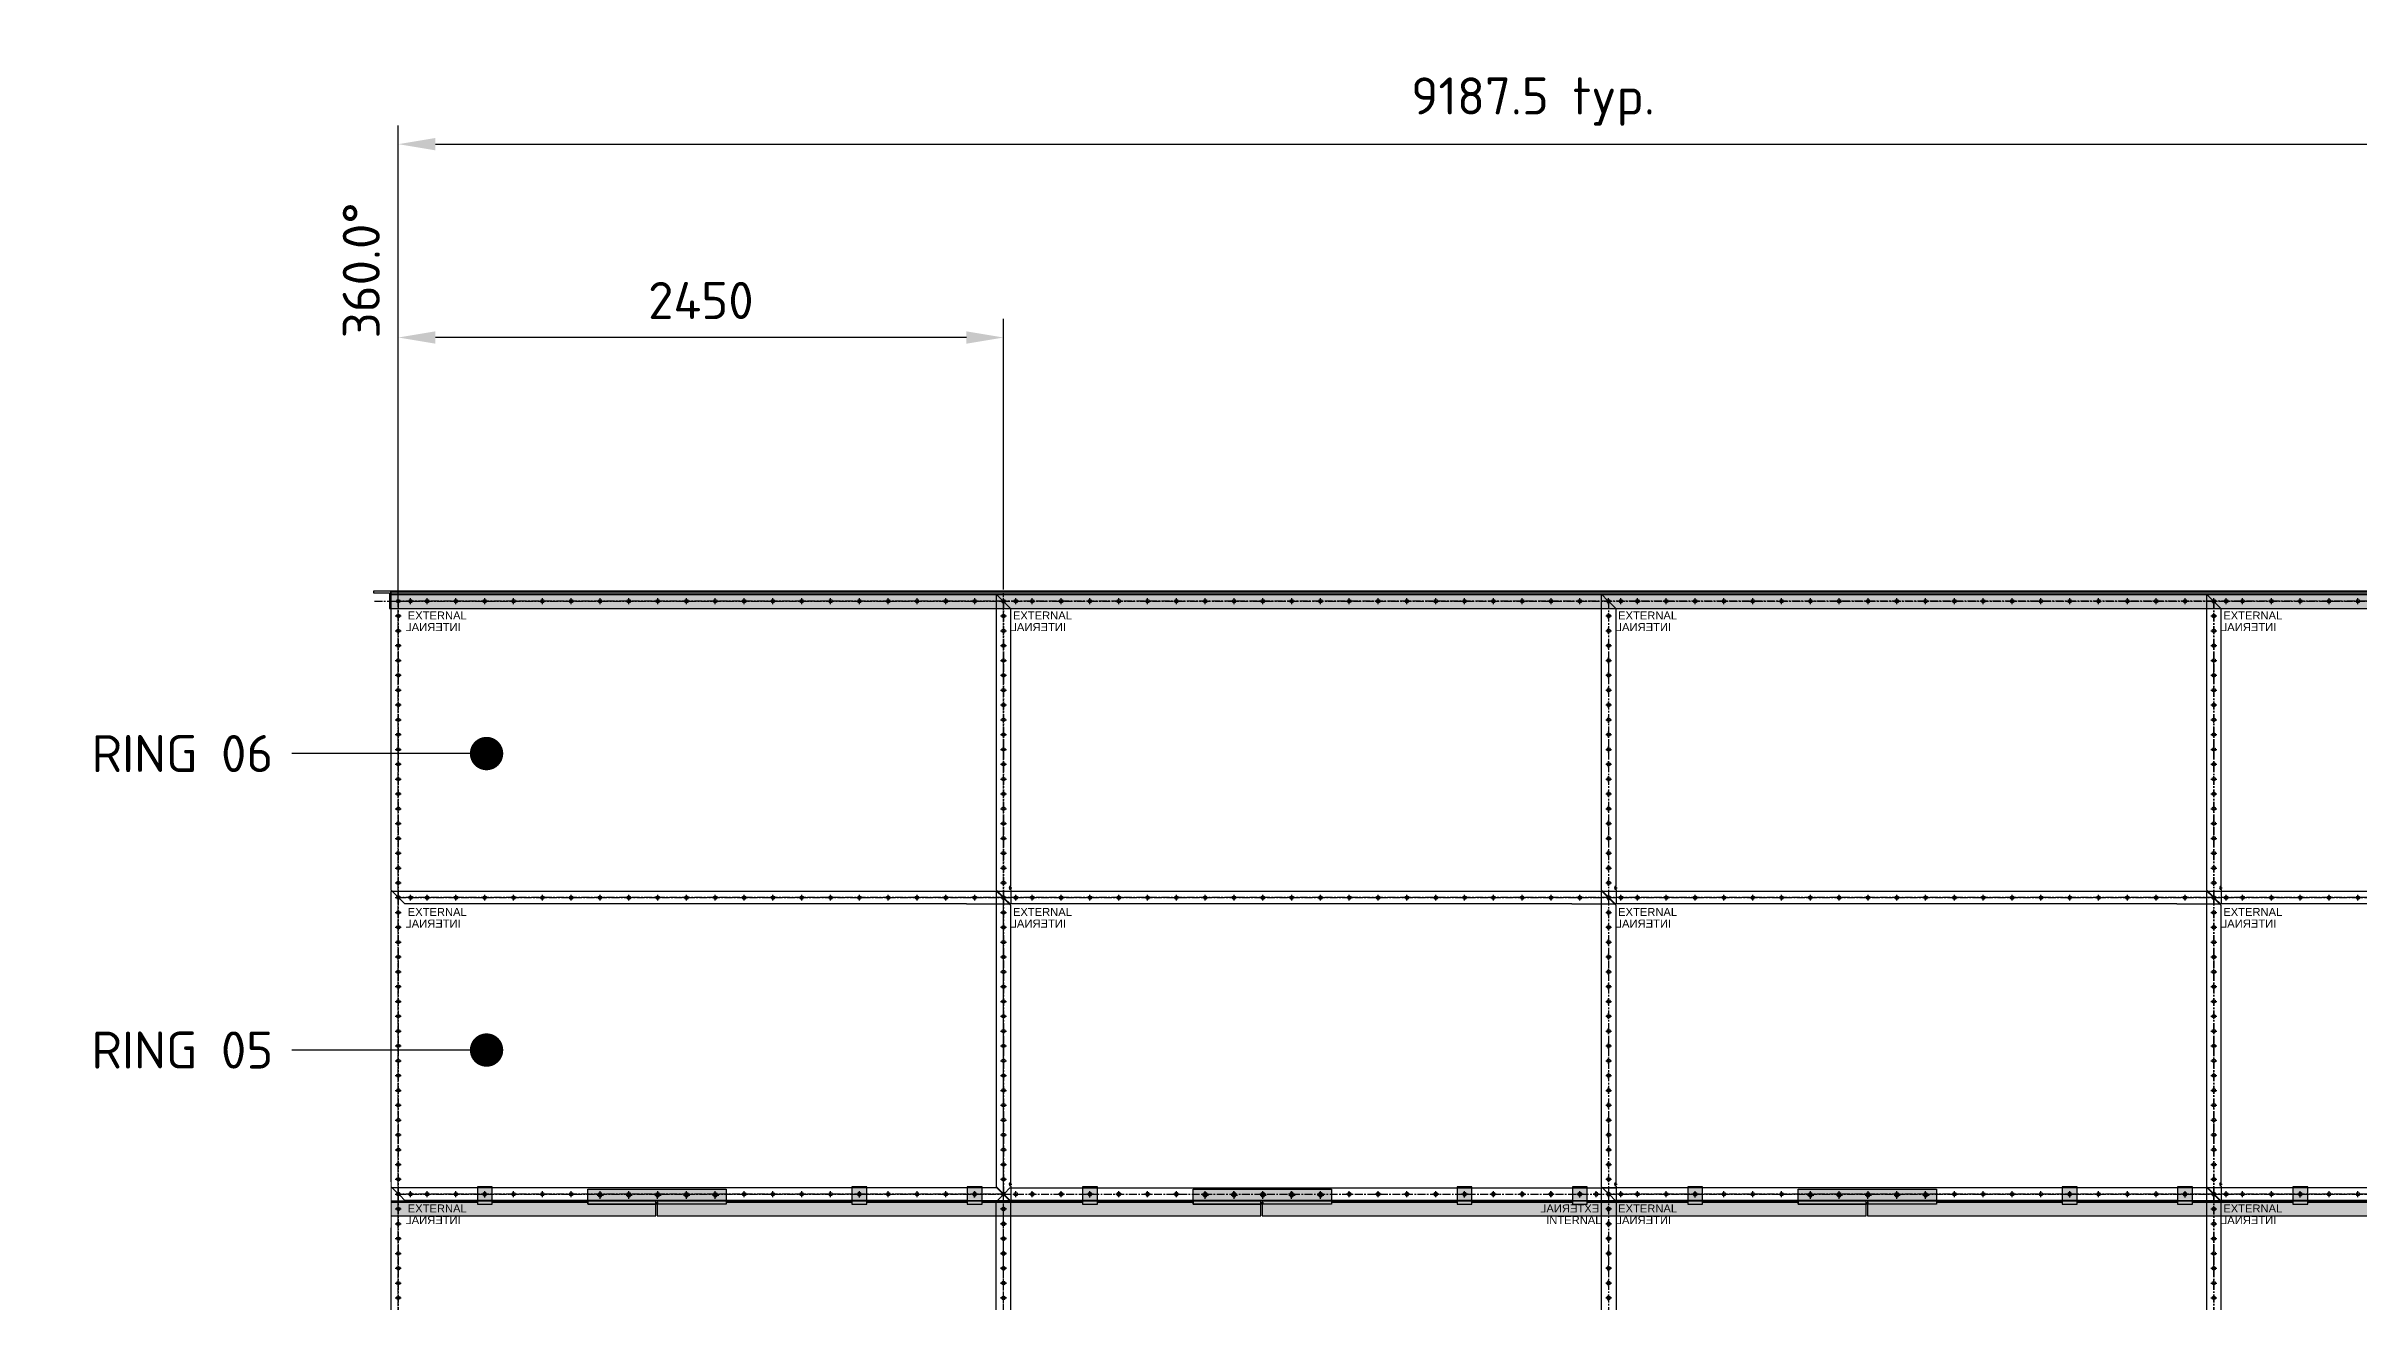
# Model space of a CAD drawing. Header units: millimetres. Extents: x -1425 to 254614, y -45665 to 8786.
# Drawn here: x -1425 to 7937, y 3705 to 8786 of the extents above; entities that cross this region are included whole.
import ezdxf
from ezdxf import colors
from ezdxf.entities.mleader import LeaderData, LeaderLine
from ezdxf.math import Vec2, Vec3

# ---------------------------------------------------------------- set-up
doc = ezdxf.new("R2010")
doc.units = ezdxf.units.MM
doc.header["$PDMODE"] = 4
for name, pattern in [('CENTER', [50.8, 31.75, -6.35, 6.35, -6.35]), ('CENTER2', [28.575, 19.05, -3.175, 3.175, -3.175]), ('HIDDEN', [0.375, 0.25, -0.125])]:
    doc.linetypes.add(name, pattern=pattern)
doc.layers.get('Defpoints').update_dxf_attribs({"color": 9})
for name, color, linetype in [('Bolt Holes', 7, 'Continuous'), ('CENTRELINE', 1, 'CENTER'), ('X 0001 M', 7, 'Continuous'), ('X 0515 M', 7, 'Continuous'), ('X 1515 M', 8, 'HIDDEN'), ('X 2001 M', 1, 'CENTER2'), ('X 2515 M', 1, 'CENTER'), ('X 5001 H', 8, 'Continuous')]:
    doc.layers.add(name, color=color, linetype=linetype)
doc.styles.add('BIT STD. 2.0', font='isocpeur.ttf', dxfattribs={"height": 2})
doc.styles.add('GG STD. 1.8', font='arial.ttf', dxfattribs={"height": 1.8})
doc.dimstyles.new('BIT STD. 2.0', dxfattribs={"dimtxt": 2, "dimasz": 2, "dimexe": 1, "dimexo": 0.625, "dimgap": 1, "dimtad": 1, "dimdec": 0, "dimdsep": 46, "dimtxsty": 'BIT STD. 2.0', "dimcen": 0, "dimadec": 0, "dimazin": 0, "dimtfac": 1, "dimtdec": 0, "dimtmove": 0, "dimatfit": 3, "dimfxl": 1, "dimtfill": 1, "dimlwd": -1, "dimlwe": -1, "dimarcsym": 0})

# ---------------------------------------------------------------- blocks, each defined once
blk = doc.blocks.new('*D445')
at = {"layer": 'Defpoints', "color": 0, "transparency": 16777216}
for p in [(9187.5, 8389.7), (0, 7931.3), (9187.5, 7946.3)]:
    blk.add_point(p, dxfattribs=at)
at = {"layer": 'X 5001 H', "color": 0, "transparency": 16777216}
for p, q in [((0, 7978.1), (0, 8464.7)), ((9187.5, 7993.1), (9187.5, 8464.7)), ((150, 8389.7), (9037.5, 8389.7))]:
    blk.add_line(p, q, dxfattribs=at)
for points in [[(150, 8414.7), (150, 8364.7), (0, 8389.7)], [(9037.5, 8414.7), (9037.5, 8364.7), (9187.5, 8389.7)]]:
    blk.add_solid(points, dxfattribs=at)
at = {"layer": 'X 5001 H', "color": 0, "transparency": 16777216, "insert": (4593.8, 8562.2), "char_height": 150, "attachment_point": 5, "style": 'BIT STD. 2.0', "bg_fill": 3, "box_fill_scale": 1.1, "bg_fill_color": 256, "bg_fill_true_color": 13158600, "bg_fill_transparency": 0}
blk.add_mtext('9187.5 typ.', dxfattribs=at)
blk = doc.blocks.new('*D444')
at = {"layer": 'Defpoints', "color": 0, "transparency": 16777216}
for p in [(0, 7607.1), (0, 6540), (2450, 6540)]:
    blk.add_point(p, dxfattribs=at)
at = {"layer": 'X 5001 H', "color": 0, "transparency": 16777216}
for p, q in [((0, 6586.9), (0, 7682.1)), ((2450, 6586.9), (2450, 7682.1)), ((2300, 7607.1), (150, 7607.1))]:
    blk.add_line(p, q, dxfattribs=at)
for points in [[(150, 7632.1), (150, 7582.1), (0, 7607.1)], [(2300, 7632.1), (2300, 7582.1), (2450, 7607.1)]]:
    blk.add_solid(points, dxfattribs=at)
at = {"layer": 'X 5001 H', "color": 0, "transparency": 16777216, "insert": (1225, 7757.1), "char_height": 150, "attachment_point": 5, "style": 'BIT STD. 2.0', "bg_fill": 3, "box_fill_scale": 1.1, "bg_fill_color": 256, "bg_fill_true_color": 13158600, "bg_fill_transparency": 0}
blk.add_mtext('2450', dxfattribs=at)
blk = doc.blocks.new('*D443')
at = {"color": 0, "transparency": 16777216}
blk.add_line((0, 6586.9), (0, 8141.3), dxfattribs=at)
at = {"layer": 'Defpoints', "color": 0, "transparency": 16777216}
for p in [(0, 7541.3), (0, 6540), (36750, 0)]:
    blk.add_point(p, dxfattribs=at)
at = {"color": 0, "transparency": 16777216, "insert": (-150, 7878.8), "char_height": 150, "attachment_point": 5, "rotation": 90, "style": 'BIT STD. 2.0', "bg_fill": 3, "box_fill_scale": 1.1, "bg_fill_color": 256, "bg_fill_true_color": 13158600, "bg_fill_transparency": 0}
blk.add_mtext('360.0%%D', dxfattribs=at)
blk = doc.blocks.new('*U69')
at = {"layer": 'Defpoints', "color": 1, "linetype": 'CENTER'}
blk.add_line((2450, -200), (2450, 6572.8), dxfattribs=at)
at = {"layer": 'X 2001 M', "color": 1}
blk.add_line((0, 0), (0, 6615), dxfattribs=at)
blk = doc.blocks.new('_Dot')
at = {"color": 0, "linetype": 'ByBlock', "lineweight": -2}
blk.add_line((-0.5, 0), (-1, 0), dxfattribs=at)
at = {"color": 0, "linetype": 'ByBlock', "const_width": 0.5}
blk.add_lwpolyline([(-0.25, 0, 1), (0.25, 0, 1)], format="xyb", close=True, dxfattribs=at)
blk = doc.blocks.new('*U73')
at = {"layer": 'CENTRELINE', "color": 0, "linetype": 'CENTER2', "transparency": 16777216}
for p, q in [((-12, 0), (-1.4, 0)), ((0, 1.4), (0, 12)), ((1.4, 0), (12, 0)), ((0, -12), (0, -1.4))]:
    blk.add_line(p, q, dxfattribs=at)
at = {"layer": 'CENTRELINE', "color": 0, "linetype": 'Continuous', "transparency": 16777216}
for p, q in [((-0.7, 0), (0.7, 0)), ((0, -0.7), (0, 0.7))]:
    blk.add_line(p, q, dxfattribs=at)
blk = doc.blocks.new('14mm DIA HOLE')
blk.add_circle((0, 0), 7)
at = {"layer": 'CENTRELINE', "linetype": 'CENTER2'}
blk.add_blockref('*U73', (0, 0), dxfattribs=at)
blk = doc.blocks.new('*U229')
blk.add_blockref('14mm DIA HOLE', (0, 0))
blk = doc.blocks.new('*U230')
at = {"layer": 'Bolt Holes', "color": 0, "linetype": 'ByBlock', "lineweight": -2, "transparency": 16777216}
for p in [(0, 0), (116.67, 0), (233.34, 0), (350.01, 0), (466.68, 0), (583.35, 0), (700.02, 0), (816.69, 0), (933.36, 0), (1050.03, 0), (1166.7, 0), (1283.37, 0), (1400.04, 0), (1516.71, 0), (1633.38, 0), (1750.05, 0), (1866.72, 0), (1983.39, 0), (2100.06, 0), (0, -1200), (116.67, -1200), (233.34, -1200), (350.01, -1200), (466.68, -1200), (583.35, -1200), (700.02, -1200), (816.69, -1200), (933.36, -1200), (1050.03, -1200), (1166.7, -1200), (1283.37, -1200), (1400.04, -1200), (1516.71, -1200), (1633.38, -1200), (1750.05, -1200), (1866.72, -1200), (1983.39, -1200), (2100.06, -1200)]:
    blk.add_blockref('*U229', p, dxfattribs=at)
blk = doc.blocks.new('*U78')
blk.add_blockref('14mm DIA HOLE', (0, 0))
blk = doc.blocks.new('*U79')
at = {"color": 0, "linetype": 'ByBlock', "lineweight": -2, "transparency": 16777216}
for p in [(0, 0), (0, -60), (0, -120), (0, -180), (0, -240), (0, -300), (0, -360), (0, -420), (0, -480), (0, -540), (0, -600), (0, -660), (0, -720), (0, -780), (0, -840), (0, -900), (0, -960), (0, -1020), (0, -1080)]:
    blk.add_blockref('*U78', p, dxfattribs=at)
blk = doc.blocks.new('Vertical Seam - D (1200)')
blk.add_blockref('*U79', (0, -60))
blk = doc.blocks.new('*U261')
blk.add_blockref('Vertical Seam - D (1200)', (0, 0))
blk = doc.blocks.new('*U262')
blk.add_blockref('Vertical Seam - D (1200)', (40, 0))
blk = doc.blocks.new('*U161')
blk.add_blockref('Vertical Seam - D (1200)', (0, 0))
blk = doc.blocks.new('*U370')
blk.add_blockref('Vertical Seam - D (1200)', (40, 0))
blk = doc.blocks.new('*U138')
at = {"layer": 'X 2001 M', "color": 0, "transparency": 16777216}
for p, q in [((-4.12, 0), (-0.8, 0)), ((0, 0.8), (0, 4.12)), ((0.8, 0), (4.12, 0)), ((0, -4.12), (0, -0.8))]:
    blk.add_line(p, q, dxfattribs=at)
at = {"layer": 'X 2001 M', "color": 0, "linetype": 'Continuous', "transparency": 16777216}
for p, q in [((-0.4, 0), (0.4, 0)), ((0, -0.4), (0, 0.4))]:
    blk.add_line(p, q, dxfattribs=at)
blk = doc.blocks.new('*U135')
for p, q in [((0, 72), (0, 132)), ((0, 58), (0, 0))]:
    blk.add_line(p, q)
blk.add_arc((0, 65), 7, 90, 270)
at = {"layer": 'X 2001 M'}
blk.add_blockref('*U138', (0, 65), dxfattribs=at)
blk = doc.blocks.new('*U153')
for p, q in [((0, 692), (0, 1188)), ((0, 558), (0, 692)), ((0, 132), (0, 558))]:
    blk.add_line(p, q)
blk = doc.blocks.new('*U140')
for p, q in [((-619.6, 0), (-2493.6, 0)), ((-179.6, 0), (-619.6, 0)), ((-179.6, 0), (-165.6, 0)), ((-165.6, 0), (0, 0))]:
    blk.add_line(p, q)
blk = doc.blocks.new('1200 DD (2101)')
for p, q in [((2423.6, 25), (-30, 25)), ((-30, 25), (-30, -1168.6))]:
    blk.add_line(p, q)
for points in [[(2423.6, 25), (2444.4, 4.2, 0.866025), (2454.2, -5.6), (2485.6, -37), (2520, -37)], [(26.4, -1225), (5.6, -1204.2, 0.866025), (-4.2, -1194.4), (-30, -1168.6)]]:
    blk.add_lwpolyline(points, format="xyb")
at = {"layer": 'Defpoints', "color": 1, "linetype": 'CENTER'}
blk.add_lwpolyline([(0, -1200), (2450, -1200), (2450, 0), (0, 0)], close=True, dxfattribs=at)
for name, p in [('14mm DIA HOLE', (0, 0)), ('14mm DIA HOLE', (50, 0)), ('14mm DIA HOLE', (116.7, 0)), ('*U153', (2520, -1225)), ('*U135', (2520, -1225)), ('14mm DIA HOLE', (50, -1200)), ('14mm DIA HOLE', (116.7, -1200)), ('14mm DIA HOLE', (2450, -1200)), ('14mm DIA HOLE', (2500, -1200)), ('*U140', (2520, -1225))]:
    blk.add_blockref(name, p)
at = {"layer": 'Bolt Holes'}
for name, p in [('*U230', (233.4, 0)), ('*U261', (0, 0)), ('*U262', (0, 0)), ('*U161', (2450, 0)), ('*U370', (2450, 0))]:
    blk.add_blockref(name, p, dxfattribs=at)
at = {"layer": 'Defpoints', "extrusion": (0, 0, -1), "insert": (252.9, -88.6), "char_height": 32.4, "width": 6762.895, "attachment_point": 1, "text_direction": (-1, 0, 0), "style": 'GG STD. 1.8'}
blk.add_mtext('INTERNAL', dxfattribs=at)
at = {"layer": 'Defpoints', "insert": (38.2, -41.7), "char_height": 32.4, "width": 6762.895, "attachment_point": 1, "style": 'GG STD. 1.8'}
blk.add_mtext('EXTERNAL', dxfattribs=at)
blk = doc.blocks.new('*U227')
blk.add_blockref('14mm DIA HOLE', (0, 0))
blk = doc.blocks.new('*U228')
at = {"layer": 'Bolt Holes', "color": 0, "linetype": 'ByBlock', "lineweight": -2, "transparency": 16777216}
for p in [(0, 0), (116.67, 0), (233.34, 0), (350.01, 0), (466.68, 0), (583.35, 0), (700.02, 0), (816.69, 0), (933.36, 0), (1050.03, 0), (1166.7, 0), (1283.37, 0), (1400.04, 0), (1516.71, 0), (1633.38, 0), (1750.05, 0), (1866.72, 0), (1983.39, 0), (2100.06, 0), (0, -1200), (116.67, -1200), (233.34, -1200), (350.01, -1200), (466.68, -1200), (583.35, -1200), (700.02, -1200), (816.69, -1200), (933.36, -1200), (1050.03, -1200), (1166.7, -1200), (1283.37, -1200), (1400.04, -1200), (1516.71, -1200), (1633.38, -1200), (1750.05, -1200), (1866.72, -1200), (1983.39, -1200), (2100.06, -1200)]:
    blk.add_blockref('*U227', p, dxfattribs=at)
blk = doc.blocks.new('*U133')
at = {"layer": 'X 2001 M', "color": 0, "transparency": 16777216}
for p, q in [((-4.12, 0), (-0.8, 0)), ((0, 0.8), (0, 4.12)), ((0.8, 0), (4.12, 0)), ((0, -4.12), (0, -0.8))]:
    blk.add_line(p, q, dxfattribs=at)
at = {"layer": 'X 2001 M', "color": 0, "linetype": 'Continuous', "transparency": 16777216}
for p, q in [((-0.4, 0), (0.4, 0)), ((0, -0.4), (0, 0.4))]:
    blk.add_line(p, q, dxfattribs=at)
blk = doc.blocks.new('*U130')
for p, q in [((0, 72), (0, 132)), ((0, 58), (0, 0))]:
    blk.add_line(p, q)
blk.add_arc((0, 65), 7, 90, 270)
at = {"layer": 'X 2001 M'}
blk.add_blockref('*U133', (0, 65), dxfattribs=at)
blk = doc.blocks.new('*U109')
for p, q in [((0, 692), (0, 1193.6)), ((0, 558), (0, 692)), ((0, 132), (0, 558))]:
    blk.add_line(p, q)
blk = doc.blocks.new('*U117')
for p, q in [((-619.6, 0), (-2453.6, 0)), ((-179.6, 0), (-619.6, 0)), ((-179.6, 0), (-165.6, 0)), ((-165.6, 0), (0, 0))]:
    blk.add_line(p, q)
blk = doc.blocks.new('1200 D')
for p, q in [((2423.6, 25), (-30, 25)), ((-30, 25), (-30, -1168.6))]:
    blk.add_line(p, q)
for points in [[(2423.6, 25), (2444.4, 4.2, 0.866025), (2454.2, -5.6), (2480, -31.4)], [(26.4, -1225), (5.6, -1204.2, 0.866025), (-4.2, -1194.4), (-30, -1168.6)]]:
    blk.add_lwpolyline(points, format="xyb")
at = {"layer": 'Defpoints', "color": 1, "linetype": 'CENTER'}
blk.add_lwpolyline([(0, -1200), (2450, -1200), (2450, 0), (0, 0)], close=True, dxfattribs=at)
for name, p in [('14mm DIA HOLE', (0, 0)), ('14mm DIA HOLE', (50, 0)), ('14mm DIA HOLE', (116.7, 0)), ('*U109', (2480, -1225)), ('*U130', (2480, -1225)), ('14mm DIA HOLE', (50, -1200)), ('14mm DIA HOLE', (116.7, -1200)), ('14mm DIA HOLE', (2450, -1200)), ('*U117', (2480, -1225))]:
    blk.add_blockref(name, p)
at = {"layer": 'Bolt Holes'}
for name, p in [('*U228', (233.4, 0)), ('*U161', (0, 0)), ('*U161', (2450, 0))]:
    blk.add_blockref(name, p, dxfattribs=at)
at = {"layer": 'Defpoints', "extrusion": (0, 0, -1), "insert": (252.9, -88.6), "char_height": 32.4, "width": 6762.895, "attachment_point": 1, "text_direction": (-1, 0, 0), "style": 'GG STD. 1.8'}
blk.add_mtext('INTERNAL', dxfattribs=at)
at = {"layer": 'Defpoints', "insert": (38.2, -41.7), "char_height": 32.4, "width": 6762.895, "attachment_point": 1, "style": 'GG STD. 1.8'}
blk.add_mtext('EXTERNAL', dxfattribs=at)
blk = doc.blocks.new('*U172')
blk.add_blockref('14mm DIA HOLE', (0, 0))
blk = doc.blocks.new('*U173')
at = {"layer": 'Bolt Holes', "color": 0, "linetype": 'ByBlock', "lineweight": -2, "transparency": 16777216}
for p in [(0, 0), (116.67, 0), (233.34, 0), (350.01, 0), (466.68, 0), (583.35, 0), (700.02, 0), (816.69, 0), (933.36, 0), (1050.03, 0), (1166.7, 0), (1283.37, 0), (1400.04, 0), (1516.71, 0), (1633.38, 0), (1750.05, 0), (1866.72, 0), (1983.39, 0), (2100.06, 0), (0, -540), (116.67, -540), (233.34, -540), (350.01, -540), (466.68, -540), (583.35, -540), (700.02, -540), (816.69, -540), (933.36, -540), (1050.03, -540), (1166.7, -540), (1283.37, -540), (1400.04, -540), (1516.71, -540), (1633.38, -540), (1750.05, -540), (1866.72, -540), (1983.39, -540), (2100.06, -540)]:
    blk.add_blockref('*U172', p, dxfattribs=at)
blk = doc.blocks.new('*U167')
blk.add_blockref('14mm DIA HOLE', (0, 0))
blk = doc.blocks.new('*U168')
at = {"color": 0, "linetype": 'ByBlock', "lineweight": -2, "transparency": 16777216}
for p in [(0, 0), (0, -60), (0, -120), (0, -180), (0, -240), (0, -300), (0, -360), (0, -420)]:
    blk.add_blockref('*U167', p, dxfattribs=at)
blk = doc.blocks.new('Vertical Seam - D (540)')
blk.add_blockref('*U168', (0, -60))
blk = doc.blocks.new('*U171')
blk.add_blockref('Vertical Seam - D (540)', (0, 0))
blk = doc.blocks.new('*U318')
blk.add_blockref('Vertical Seam - D (540)', (40, 0))
blk = doc.blocks.new('*U317')
blk.add_blockref('Vertical Seam - D (540)', (0, 0))
blk = doc.blocks.new('*U336')
blk.add_blockref('Vertical Seam - D (540)', (40, 0))
blk = doc.blocks.new('*U184')
for p, q in [((-619.6, 0), (-2493.6, 0)), ((-179.6, 0), (-619.6, 0)), ((-179.6, 0), (-165.6, 0)), ((-165.6, 0), (0, 0))]:
    blk.add_line(p, q)
blk = doc.blocks.new('*U176')
at = {"layer": 'X 2001 M', "color": 0, "transparency": 16777216}
for p, q in [((-4.12, 0), (-0.8, 0)), ((0, 0.8), (0, 4.12)), ((0.8, 0), (4.12, 0)), ((0, -4.12), (0, -0.8))]:
    blk.add_line(p, q, dxfattribs=at)
at = {"layer": 'X 2001 M', "color": 0, "linetype": 'Continuous', "transparency": 16777216}
for p, q in [((-0.4, 0), (0.4, 0)), ((0, -0.4), (0, 0.4))]:
    blk.add_line(p, q, dxfattribs=at)
blk = doc.blocks.new('*U174')
for p, q in [((0, 72), (0, 132)), ((0, 58), (0, 0))]:
    blk.add_line(p, q)
blk.add_arc((0, 65), 7, 90, 270)
at = {"layer": 'X 2001 M'}
blk.add_blockref('*U176', (0, 65), dxfattribs=at)
blk = doc.blocks.new('*U307')
for p, q in [((0, 692), (0, 840.3)), ((0, 558), (0, 692)), ((0, 444.3), (0, 558))]:
    blk.add_line(p, q)
blk = doc.blocks.new('540 SD')
for p, q in [((2423.6, 25), (-30, 25)), ((-30, 25), (-30, -508.6))]:
    blk.add_line(p, q)
for points in [[(2423.6, 25), (2444.4, 4.2, 0.866025), (2454.2, -5.6), (2485.6, -37), (2520, -37)], [(26.4, -565), (5.6, -544.2, 0.866025), (-4.2, -534.4), (-30, -508.6)]]:
    blk.add_lwpolyline(points, format="xyb")
at = {"layer": 'Defpoints', "color": 1, "linetype": 'CENTER'}
blk.add_lwpolyline([(0, -540), (2450, -540), (2450, 0), (0, 0)], close=True, dxfattribs=at)
for name, p in [('14mm DIA HOLE', (0, 0)), ('14mm DIA HOLE', (50, 0)), ('14mm DIA HOLE', (116.7, 0)), ('*U307', (2520, -877.3)), ('*U174', (2520, -565)), ('14mm DIA HOLE', (50, -540)), ('14mm DIA HOLE', (116.7, -540)), ('14mm DIA HOLE', (2450, -540)), ('14mm DIA HOLE', (2500, -540)), ('*U184', (2520, -565))]:
    blk.add_blockref(name, p)
at = {"layer": 'Bolt Holes'}
for name, p in [('*U173', (233.4, 0)), ('*U171', (0, 0)), ('*U318', (0, 0)), ('*U317', (2450, 0)), ('*U336', (2450, 0))]:
    blk.add_blockref(name, p, dxfattribs=at)
blk = doc.blocks.new('VERTICAL SEAM')
for name, p in [('1200 D', (-2450, 6540)), ('1200 D', (-2450, 5340)), ('1200 D', (-2450, 4140)), ('1200 DD (2101)', (-2450, 2940)), ('540 SD', (-2450, 1740)), ('1200 DD (2101)', (-2450, 1200))]:
    blk.add_blockref(name, p)
blk = doc.blocks.new('*U237')
at = {"layer": 'X 5001 H'}
h = blk.add_hatch(color=8, dxfattribs=at)
h.dxf.hatch_style = 1
h.paths.add_polyline_path([(0, 30), (0, -40), (36810, -40), (36810, 30)])
for p, q in [((0, 30), (36810, 30)), ((0, -40), (36810, -40))]:
    blk.add_line(p, q)
blk.add_lwpolyline([(0, 30), (36810, 30), (36810, -40), (0, -40)], close=True)
at = {"layer": 'X 0515 M'}
blk.add_lwpolyline([(0, 30), (0, -40), (-70, -40), (-70, -34), (-6, -34), (-6, 30)], close=True, dxfattribs=at)
at = {"layer": 'X 1515 M', "color": 251, "true_color": 0x636466}
blk.add_line((0, -34), (36810, -34), dxfattribs=at)
at = {"layer": 'X 2515 M'}
blk.add_line((-66, 0), (36876, 0), dxfattribs=at)
blk = doc.blocks.new('14 HOLE')
at = {"layer": 'X 0001 M'}
blk.add_circle((0, 0), 7, dxfattribs=at)
at = {"layer": 'X 2001 M'}
for p, q in [((-14, 0), (14, 0)), ((0, -14), (0, 14))]:
    blk.add_line(p, q, dxfattribs=at)
blk = doc.blocks.new('70x70x6 WS')
at = {"layer": 'X 5001 H', "true_color": 0x939598}
h = blk.add_hatch(color=252, dxfattribs=at)
h.dxf.hatch_style = 1
h.paths.add_polyline_path([(789, 134), (789, 64), (849, 64), (849, 134)])
h.paths.add_polyline_path([(1256, 134), (1256, 64), (1316, 64), (1316, 134)])
h.paths.add_polyline_path([(1723, 64), (1783, 64), (1783, 134), (1723, 134)])
h.paths.add_polyline_path([(2170, 124), (2170, 64), (2730, 64), (2730, 124)])
h = blk.add_hatch(color=252, dxfattribs=at)
h.dxf.hatch_style = 1
h.paths.add_polyline_path([(2445, 16), (2445, 70), (2170, 70), (2170, 76), (0, 76), (0, 16)])
blk.add_line((2445, 70), (2455, 70))
for points in [[(789, 64), (849, 64), (849, 134), (789, 134)], [(1256, 64), (1316, 64), (1316, 134), (1256, 134)], [(1723, 64), (1783, 64), (1783, 134), (1723, 134)], [(2170, 124), (2730, 124), (2730, 64), (2170, 64)], [(2445, 76), (0, 76), (0, 16), (2445, 16)]]:
    blk.add_lwpolyline(points, close=True)
at = {"layer": 'X 5001 H', "linetype": 'HIDDEN'}
for p, q in [((789, 70), (280, 70)), ((1256, 70), (849, 70)), ((1723, 70), (1316, 70)), ((2170, 70), (1783, 70))]:
    blk.add_line(p, q, dxfattribs=at)
for points in [[(280, 76), (280, 64), (0, 64)], [(789, 76), (789, 64), (849, 64), (849, 76)], [(1256, 76), (1256, 64), (1316, 64), (1316, 76)], [(1723, 76), (1723, 64), (1783, 64), (1783, 76)], [(2170, 76), (2170, 64), (2445, 64)]]:
    blk.add_lwpolyline(points, dxfattribs=at)
at = {"layer": 'X 0001 M', "xscale": -1}
for p in [(819.3, 104), (1286, 104), (1752.6, 104), (2219.3, 99), (2336, 99), (2452.6, 99), (2569.3, 99), (2686, 99)]:
    blk.add_blockref('14 HOLE', p, dxfattribs=at)
blk = doc.blocks.new('*U427')
blk.add_blockref('70x70x6 WS', (-1365, -67))
blk = doc.blocks.new('*U428')
at = {"color": 0, "linetype": 'ByBlock', "lineweight": -2, "transparency": 16777216}
for p in [(0, 0), (2450, 0), (4900, 0), (7350, 0)]:
    blk.add_blockref('*U427', p, dxfattribs=at)

msp = doc.modelspace()

# ---------------------------------------------------------------- dimensions: what is measured, and where the dimension line sits
at = {"layer": 'X 5001 H'}
dim = msp.add_linear_dim(base=(9187.5, 8389.7311), p1=(0, 7931.2681), p2=(9187.5, 7946.2681), text='<> typ.', dimstyle='BIT STD. 2.0', override={"dimdec": 3}, dxfattribs=at)
dim.commit()
dim.dimension.update_dxf_attribs({"geometry": '*D445', "text_midpoint": (4593.75, 8389.7311), "dimtype": 160})
dim = msp.add_linear_dim(base=(0, 7607.0925), p1=(2450, 6540), p2=(0, 6540), dimstyle='BIT STD. 2.0', dxfattribs=at)
dim.commit()
dim.dimension.update_dxf_attribs({"geometry": '*D444', "text_midpoint": (1225, 7607.0925), "dimtype": 160})

# ---------------------------------------------------------------- next in the draw order: dimensions: what is measured, and where the dimension line sits
at = {"color": 1}
dim = msp.add_ordinate_dim(feature_location=(0, 6540), offset=(0, 1001.2681), dtype=1, origin=(36750, 0), dimstyle='BIT STD. 2.0', override={"dimdec": 1, "dimlfac": 0.009796, "dimzin": 0, "dimpost": '%%D'}, dxfattribs=at)
dim.commit()
dim.dimension.update_dxf_attribs({"geometry": '*D443', "text_midpoint": (-150, 7878.7681)})

# ---------------------------------------------------------------- next in the draw order: block references
at = {"xscale": -1, "rotation": 180}
msp.add_blockref('*U237', (-30, 6540), dxfattribs=at)
for name, p in [('VERTICAL SEAM', (2450, 0)), ('*U69', (0, 0)), ('1200 D', (2450.0978, 6540)), ('VERTICAL SEAM', (7350, 0)), ('VERTICAL SEAM', (9800, 0)), ('1200 D', (2450.0978, 5340)), ('*U428', (-37.6527, 4103))]:
    msp.add_blockref(name, p)
at = {"xscale": -1}
msp.add_blockref('1200 D', (4900, 4140), dxfattribs=at)

# ---------------------------------------------------------------- next in the draw order: leaders
ml = msp.add_multileader_mtext('Standard')
ml.set_content('RING 06', color=256, style='BIT STD. 2.0')
ml.set_leader_properties(color=150)
ml.set_arrow_properties(name='DOT')
ml.build(insert=Vec2(0, 0))
ml.multileader.update_dxf_attribs({"has_text_frame": 1, "text_left_attachment_type": 2, "text_right_attachment_type": 2, "dogleg_length": 3, "arrow_head_size": 135, "scale": 75})
ctx = ml.context
ctx.base_point, ctx.scale, ctx.char_height, ctx.arrow_head_size, ctx.landing_gap_size, ctx.plane_origin = Vec3(-1256.1484, 5923.2156), 75, 150, 135, 75, Vec3(357.2792, 5923.2156)
ctx.left_attachment, ctx.right_attachment, ctx.text_align_type = 2, 2, 2
notes = []
notes.append((ctx, [(0, (1, 1, 0), (-206.1484, 5923.2156), (-1, 0), 225, [(0, [(357.2792, 5923.2156)], 0, [])])]))
ctx.mtext.insert, ctx.mtext.alignment, ctx.mtext.flow_direction = Vec3(-506.1484, 5998.2725), 3, 5
ml = msp.add_multileader_mtext('Standard')
ml.set_content('RING 05', color=256, style='BIT STD. 2.0')
ml.set_leader_properties(color=150)
ml.set_arrow_properties(name='DOT')
ml.build(insert=Vec2(0, 0))
ml.multileader.update_dxf_attribs({"has_text_frame": 1, "text_left_attachment_type": 2, "text_right_attachment_type": 2, "dogleg_length": 3, "arrow_head_size": 135, "scale": 75})
ctx = ml.context
ctx.base_point, ctx.scale, ctx.char_height, ctx.arrow_head_size, ctx.landing_gap_size, ctx.plane_origin = Vec3(-1256.1484, 4723.2156), 75, 150, 135, 75, Vec3(357.2792, 4723.2156)
ctx.left_attachment, ctx.right_attachment, ctx.text_align_type = 2, 2, 2
notes.append((ctx, [(0, (1, 1, 0), (-206.1484, 4723.2156), (-1, 0), 225, [(0, [(357.2792, 4723.2156)], 0, [])])]))
ctx.mtext.insert, ctx.mtext.alignment, ctx.mtext.flow_direction = Vec3(-506.1484, 4798.2725), 3, 5
for ctx, leaders in notes:
    for number, flags, end, landing, length, lines in leaders:
        leader = LeaderData()
        leader.index, (leader.has_last_leader_line, leader.has_dogleg_vector, leader.attachment_direction) = number, flags
        leader.last_leader_point, leader.dogleg_vector, leader.dogleg_length = Vec3(end), Vec3(landing), length
        for number, points, colour, breaks in lines:
            line = LeaderLine()
            line.index, line.vertices, line.color, line.breaks = number, Vec3.list(points), colors.encode_raw_color(colour), breaks
            leader.lines.append(line)
        ctx.leaders.append(leader)

# ---------------------------------------------------------------- next in the draw order: wipeouts: each hides what was drawn before it
msp.add_wipeout([(-30.9772, 4004.9314), (-1417.5966, 4004.9314), (-1417.5966, 4076.9314), (-1417.5966, 4127.9314), (-1417.5966, 4127.9314), (-1425.2305, 4188.9314), (-30.9772, 4188.9314)])

doc.saveas('drawing.dxf')
